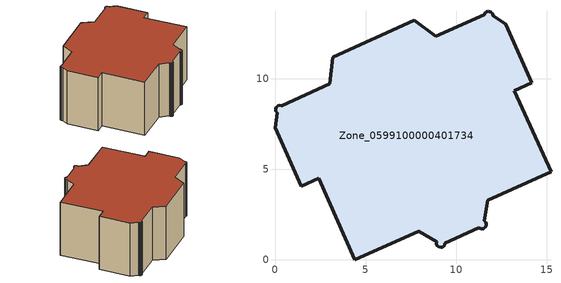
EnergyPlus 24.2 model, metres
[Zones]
Zone_0599100000401734
 floor ground (C_G): 11.55,13.52 11.6,13.63 11.7,13.7 11.78,13.72 11.86,13.71 11.94,13.67 12,13.62 12.03,13.55 12.05,13.47 12.75,13 14.19,9.76 13.22,9.33 15.24,4.86 11.74,3.28 11.56,2.15 11.64,2.06 11.67,1.97 11.67,1.91 11.62,1.8 11.53,1.72 11.48,1.7 11.39,1.7 11.3,1.72 11.25,1.76 9.38,0.9 9.37,0.82 9.31,0.74 9.24,0.69 9.15,0.67 9.04,0.7 8.97,0.76 8.92,0.86 8.93,0.98 7.93,1.57 4.41,0 2.4,4.49 1.45,4.07 0,7.3 0.13,8.12 0.05,8.21 0.03,8.32 0.07,8.43 0.15,8.51 0.27,8.54 0.38,8.51 3.04,9.73 3.2,11.19 7.68,13.22 8.88,12.35 z0
 wall outside (C_F): 0,7.3 1.45,4.07 2.4,4.49 4.41,0 7.93,1.57 8.93,0.98 8.92,0.86 8.97,0.76 9.04,0.7 9.15,0.67 9.24,0.69 9.31,0.74 9.37,0.82 9.38,0.9 11.25,1.76 11.3,1.72 11.39,1.7 11.48,1.7 11.53,1.72 11.62,1.8 11.67,1.91 11.67,1.97 11.64,2.06 11.56,2.15 11.74,3.28 15.24,4.86 13.22,9.33 14.19,9.76 12.75,13 12.05,13.47 12.03,13.55 12,13.62 11.94,13.67 11.86,13.71 11.78,13.72 11.7,13.7 11.6,13.63 11.55,13.52 8.88,12.35 7.68,13.22 3.2,11.19 3.04,9.73 0.38,8.51 0.27,8.54 0.15,8.51 0.07,8.43 0.03,8.32 0.05,8.21 0.13,8.12 0,7.3 z0:6.62
 roof outside (C_R): 7.68,13.22 3.2,11.19 3.04,9.73 0.38,8.51 0.27,8.54 0.15,8.51 0.07,8.43 0.03,8.32 0.05,8.21 0.13,8.12 0,7.3 1.45,4.07 2.4,4.49 4.41,0 7.93,1.57 8.93,0.98 8.92,0.86 8.97,0.76 9.04,0.7 9.15,0.67 9.24,0.69 9.31,0.74 9.37,0.82 9.38,0.9 11.25,1.76 11.3,1.72 11.39,1.7 11.48,1.7 11.53,1.72 11.62,1.8 11.67,1.91 11.67,1.97 11.64,2.06 11.56,2.15 11.74,3.28 15.24,4.86 13.22,9.33 14.19,9.76 12.75,13 12.05,13.47 12.03,13.55 12,13.62 11.94,13.67 11.86,13.71 11.78,13.72 11.7,13.7 11.6,13.63 11.55,13.52 8.88,12.35 z6.62
[BUILDING]
Pand.0599100000401734: North Axis=0; Terrain=City; Loads Convergence Tolerance Value=0.04; Temperature Convergence Tolerance Value=0.4; Solar Distribution=FullExterior; Maximum Number of Warmup Days=25; Minimum Number of Warmup Days=1
[Site:Location]
Rotterdam.The.Hague.AP_ZH_NLD Design_Conditions: Latitude=51.96; Longitude=4.45; Time Zone=1; Elevation=-4.5
[SITE:GROUNDTEMPERATURE:BUILDINGSURFACE]
18, 18, 18, 18, 18, 18, 18, 18, 18, 18, 18, 18
[MATERIAL] Thermal Absorptance=0.9; Solar Absorptance=0.7; Visible Absorptance=0.7
Name | Roughness | Thickness | Conductivity | Density | Specific Heat
G.D.1992-2005 | MediumSmooth | 0.15 | 0.06 | 540 | 1210
F.D.1992-2005 | Rough | 0.3 | 0.12 | 1920 | 840
R.D.1992-2005 | MediumRough | 0.2 | 0.08 | 1500 | 1000
[CONSTRUCTION]
C_G: G.D.1992-2005
C_F: F.D.1992-2005
C_R: R.D.1992-2005
[ZONE]
Zone_0599100000401734: Type=1; Multiplier=1; Ceiling Height=Autocalculate; Volume=Autocalculate; Floor Area=autocalculate; Part of Total Floor Area=Yes
[ZONEINFILTRATION:DESIGNFLOWRATE]
Infil_Zone_0599100000401734: Zone or ZoneList or Space or SpaceList=Zone_0599100000401734; Schedule=AlwaysOn; Design Flow Rate Calculation Method=Flow/Area; Flow Rate per Floor Area=0.0021; Constant Term Coefficient=1; Temperature Term Coefficient=0; Velocity Term Coefficient=0; Velocity Squared Term Coefficient=0
[HVACTEMPLATE:ZONE:IDEALLOADSAIRSYSTEM]
Zone_0599100000401734: Maximum Heating Supply Air Temperature=50; Minimum Cooling Supply Air Temperature=13; Maximum Heating Supply Air Humidity Ratio=0.0156; Minimum Cooling Supply Air Humidity Ratio=0.0077; Heating Limit=NoLimit; Cooling Limit=NoLimit; Dehumidification Control Type=ConstantSensibleHeatRatio; Cooling Sensible Heat Ratio=0.7; Dehumidification Setpoint=60; Humidification Control Type=None; Humidification Setpoint=30; Outdoor Air Method=None; Outdoor Air Flow Rate per Person=0.00944; Outdoor Air Flow Rate per Zone Floor Area=0; Outdoor Air Flow Rate per Zone=0; Demand Controlled Ventilation Type=None; Outdoor Air Economizer Type=NoEconomizer; Heat Recovery Type=None; Sensible Heat Recovery Effectiveness=0.7; Latent Heat Recovery Effectiveness=0.65
[ZONECONTROL:THERMOSTAT]
ThermostatControl_Zone_0599100000401734: Zone or ZoneList=Zone_0599100000401734; Control Type Schedule=DualSetpointControlType; Control 1=Thermostat_Zone_0599100000401734; Temperature Difference Between Cutout And Setpoint=0
[THERMOSTATSETPOINT:DUALSETPOINT]
Thermostat_Zone_0599100000401734: Heating Setpoint Temperature Schedule=HeatingSetpoint_Zone_0599100000401734; Cooling Setpoint Temperature Schedule=CoolingSetpoint_Zone_0599100000401734
[SCHEDULE:COMPACT]
HeatingSetpoint_Zone_0599100000401734: Through: 12/31, For: AllDays, Until: 24:00, 21
CoolingSetpoint_Zone_0599100000401734: Through: 12/31, For: AllDays, Until: 24:00, 24
DualSetpointControlType: Through: 12/31, For: AllDays, Until: 24:00, 4
AlwaysOn: Through: 12/31, For: AllDays, Until: 24:00, 1
